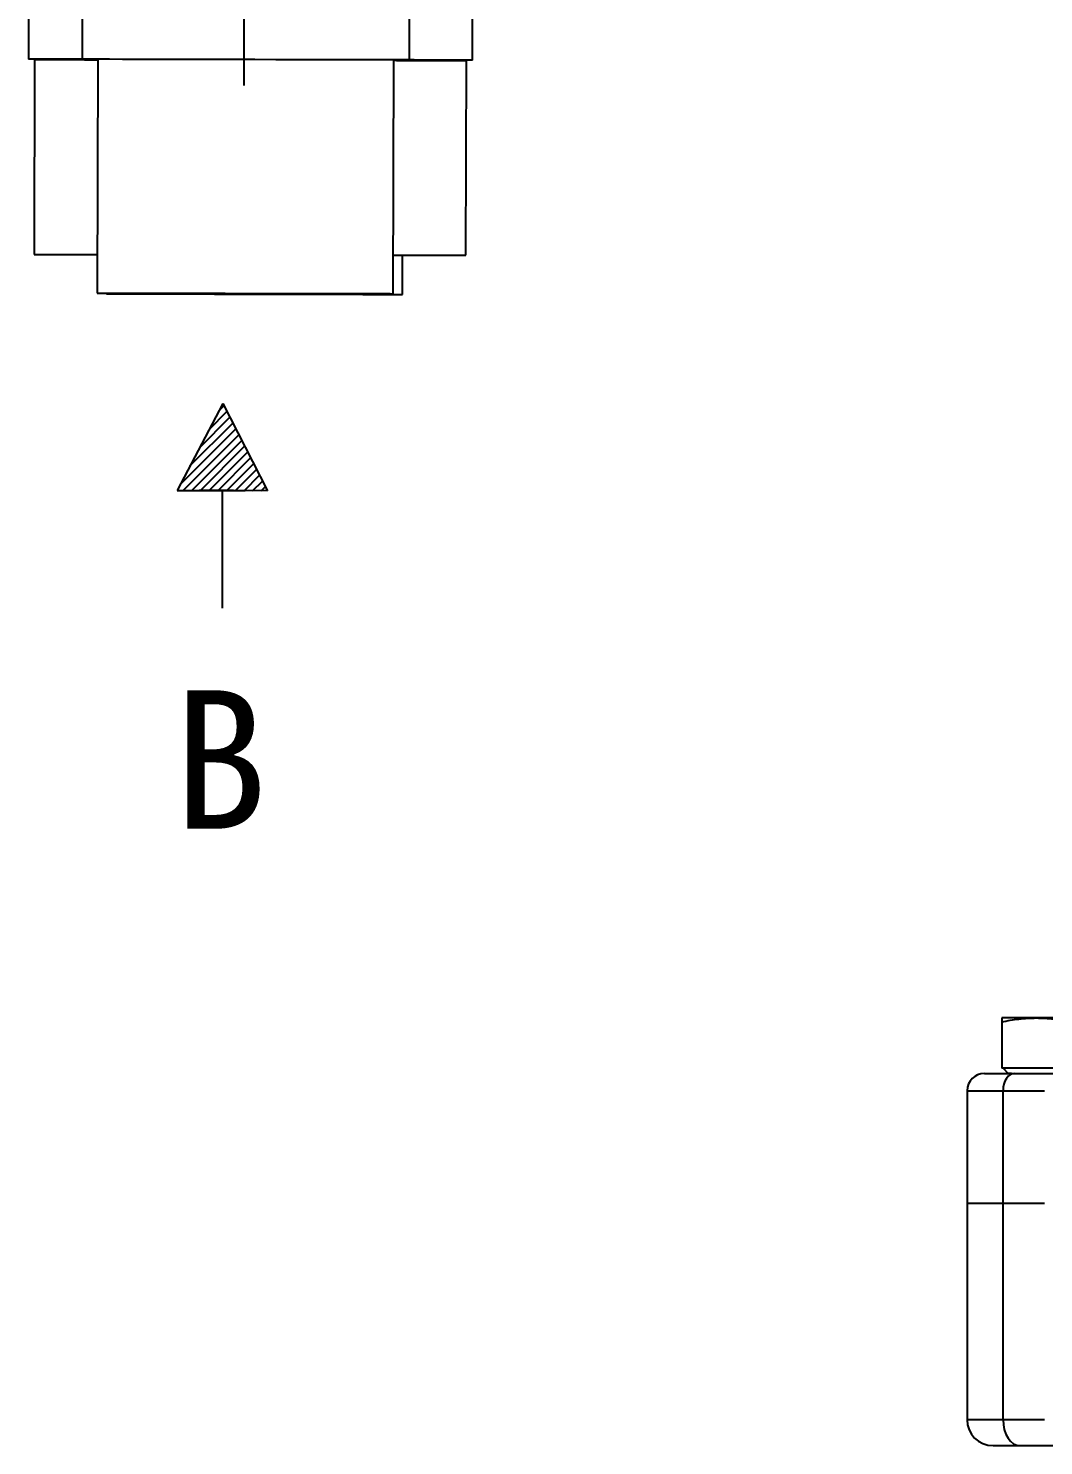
# Model space of a CAD drawing. Header units: millimetres. Extents: x 2448 to 4397, y 790 to 2168.
# Drawn here: x 2841.1 to 2958.3, y 1698.8 to 1862.5 of the extents above; entities that cross this region are included whole.
import ezdxf

# ---------------------------------------------------------------- set-up
doc = ezdxf.new("R2010")
doc.units = ezdxf.units.MM
doc.linetypes.add('AM_ISO08W050', pattern=[18, 12, -1.5, 3, -1.5])
doc.layers.add('AM_7', color=4, linetype='AM_ISO08W050', lineweight=25)
doc.layers.add('文字', color=7, linetype='Continuous', lineweight=13)
doc.layers.add('layer 1', color=7, linetype='Continuous')
doc.styles.add('STYLE1', font='txt.shx', dxfattribs={"width": 0.8, "height": 3, "bigfont": 'hzdx.shx'})

msp = doc.modelspace()

# ---------------------------------------------------------------- hatches: boundary and pattern name
at = {"layer": 'layer 1'}
h = msp.add_hatch(dxfattribs=at)
h.set_pattern_fill('ANSI31', color=256, scale=0.225)
h.set_pattern_definition([(45, (-4254.13436, 3018.7205), (-0.50513941, 0.50513941), [])])
h.paths.add_polyline_path([(2863.537, 1819.156), (2858.258, 1809.121), (2863.469, 1809.121), (2868.68, 1809.05)])

# ---------------------------------------------------------------- linework, layer by layer
at = {"color": 7, "linetype": 'Continuous', "lineweight": 25}
for p, q in [((2847.37, 1900.349), (2847.282, 1858.92)), ((2885.082, 1858.839), (2885.169, 1899.835)), ((2892.368, 1858.824), (2892.404, 1875.804)), ((2841.085, 1866.991), (2841.068, 1858.934)), ((2841.774, 1858.885), (2841.726, 1836.385)), ((2847.011, 1858.921), (2846.957, 1858.873)), ((2849.082, 1858.916), (2849.024, 1831.916)), ((2883.224, 1831.843), (2883.282, 1858.843)), ((2886.968, 1858.788), (2886.968, 1858.835)), ((2891.614, 1836.278), (2891.662, 1858.778)), ((2884.297, 1831.756), (2884.306, 1836.293)), ((2850.097, 1831.914), (2850.097, 1831.829)), ((2957.501, 1748.177), (2953.501, 1748.177)), ((2953.501, 1747.726), (2953.501, 1742.377)), ((2965.501, 1748.177), (2957.501, 1748.177)), ((2961.501, 1742.377), (2953.501, 1742.377)), ((2953.666, 1742.377), (2954.266, 1741.777)), ((2954.629, 1741.777), (2954.266, 1741.777)), ((2949.501, 1739.777), (2949.501, 1726.777)), ((2949.501, 1739.777), (2953.657, 1739.777)), ((2953.657, 1739.777), (2958.46, 1739.777)), ((2953.657, 1726.777), (2953.657, 1739.777)), ((2949.501, 1726.777), (2949.501, 1701.777)), ((2949.501, 1726.777), (2953.657, 1726.777)), ((2953.657, 1701.777), (2953.657, 1726.777)), ((2953.657, 1726.777), (2958.46, 1726.777)), ((2953.657, 1701.777), (2949.501, 1701.777)), ((2958.46, 1701.777), (2953.657, 1701.777)), ((2954.835, 1698.777), (2955.268, 1698.777))]:
    msp.add_line(p, q, dxfattribs=at)
at = {"color": 7, "linetype": 'Continuous', "lineweight": 25, "flags": 128}
for points in [[(2847.282, 1858.92), (2845.688, 1858.924), (2844.171, 1858.927), (2842.939, 1858.93), (2842.009, 1858.932), (2841.392, 1858.933), (2841.096, 1858.934), (2841.068, 1858.934)], [(2846.92, 1858.874), (2845.357, 1858.877), (2844.028, 1858.88), (2842.995, 1858.882), (2842.271, 1858.884), (2841.865, 1858.884), (2841.784, 1858.885), (2842.028, 1858.884), (2842.593, 1858.883), (2843.473, 1858.881), (2844.657, 1858.878), (2846.127, 1858.875), (2847.866, 1858.871), (2849.082, 1858.869)], [(2846.825, 1858.874), (2846.796, 1858.874), (2846.496, 1858.874), (2846.526, 1858.874), (2846.887, 1858.874), (2847.572, 1858.872), (2848.57, 1858.87), (2849.082, 1858.869)], [(2885.082, 1858.839), (2885.008, 1858.839), (2884.633, 1858.84), (2883.949, 1858.842), (2882.966, 1858.844), (2881.7, 1858.846), (2880.174, 1858.85), (2878.412, 1858.853), (2876.444, 1858.858), (2874.304, 1858.862), (2872.028, 1858.867), (2869.653, 1858.872), (2867.22, 1858.877), (2864.769, 1858.883), (2862.342, 1858.888), (2859.979, 1858.893), (2857.721, 1858.898), (2855.605, 1858.902), (2853.667, 1858.906), (2851.94, 1858.91), (2850.452, 1858.913), (2849.228, 1858.916), (2848.29, 1858.918), (2847.652, 1858.919), (2847.326, 1858.92), (2847.282, 1858.92)], [(2883.281, 1858.796), (2883.585, 1858.795), (2885.57, 1858.791), (2887.309, 1858.787), (2888.779, 1858.784), (2889.963, 1858.781), (2890.843, 1858.78), (2891.408, 1858.778), (2891.652, 1858.778), (2891.571, 1858.778), (2891.165, 1858.779), (2890.441, 1858.781), (2889.408, 1858.783), (2888.079, 1858.786), (2886.968, 1858.788)], [(2883.281, 1858.796), (2884.468, 1858.793), (2885.572, 1858.791), (2886.365, 1858.789), (2886.832, 1858.788), (2886.968, 1858.788)], [(2892.368, 1858.824), (2892.312, 1858.824), (2891.959, 1858.825), (2891.286, 1858.826), (2890.301, 1858.828), (2889.018, 1858.831), (2887.452, 1858.834), (2885.624, 1858.838), (2885.082, 1858.84)], [(2841.726, 1836.385), (2841.736, 1836.385), (2841.98, 1836.384), (2842.545, 1836.383), (2843.425, 1836.381), (2844.608, 1836.378), (2846.079, 1836.375), (2847.818, 1836.371), (2849.033, 1836.369)], [(2883.233, 1836.296), (2883.537, 1836.295), (2885.521, 1836.291), (2887.261, 1836.287), (2888.731, 1836.284), (2889.915, 1836.282), (2890.795, 1836.28), (2891.36, 1836.278), (2891.604, 1836.278), (2891.614, 1836.278)], [(2849.024, 1831.916), (2849.064, 1831.916), (2849.382, 1831.916), (2850.011, 1831.914), (2850.941, 1831.912), (2852.154, 1831.91), (2853.627, 1831.906), (2855.332, 1831.903), (2857.239, 1831.899), (2859.311, 1831.894), (2861.51, 1831.89), (2863.795, 1831.885), (2866.124, 1831.88), (2868.452, 1831.875), (2870.737, 1831.87), (2872.937, 1831.865), (2875.009, 1831.861), (2876.915, 1831.857), (2878.621, 1831.853), (2880.094, 1831.85), (2881.307, 1831.847), (2882.236, 1831.845), (2882.866, 1831.844), (2883.184, 1831.843), (2883.224, 1831.843)], [(2850.097, 1831.829), (2850.137, 1831.829), (2850.454, 1831.828), (2851.084, 1831.827), (2852.014, 1831.825), (2853.227, 1831.823), (2854.699, 1831.819), (2856.405, 1831.816), (2858.312, 1831.812), (2860.384, 1831.807), (2862.583, 1831.802), (2864.868, 1831.798), (2867.197, 1831.793), (2869.525, 1831.788), (2871.81, 1831.783), (2874.009, 1831.778), (2876.082, 1831.774), (2877.988, 1831.77), (2879.694, 1831.766), (2881.167, 1831.763), (2882.38, 1831.76), (2883.309, 1831.758), (2883.939, 1831.757), (2884.257, 1831.756), (2884.297, 1831.756)], [(2954.964, 1741.777), (2954.709, 1741.738), (2954.464, 1741.624), (2954.238, 1741.44), (2954.04, 1741.191), (2953.877, 1740.888), (2953.757, 1740.542), (2953.682, 1740.167), (2953.657, 1739.777)], [(2953.657, 1701.777), (2953.695, 1701.191), (2953.806, 1700.629), (2953.988, 1700.11), (2954.231, 1699.655), (2954.529, 1699.282), (2954.868, 1699.005), (2955.236, 1698.834), (2955.618, 1698.777)]]:
    msp.add_lwpolyline(points, dxfattribs=at)
at = {"color": 7, "linetype": 'Continuous', "lineweight": 25}
for centre, radius, start, end in [((2993.913, 1947.354), 88.439, 186.30217, 263.69501), ((2994.021, 1947.354), 89.012, 189.79137, 259.96082), ((2994.019, 1947.35), 89.001, 229.09654, 260.0848), ((2951.501, 1739.777), 2, 90, 180), ((2952.501, 1701.777), 3, 180, 270)]:
    msp.add_arc(centre, radius, start, end, dxfattribs=at)
for points, knots in [([(2953.501, 1747.726), (2954.163, 1747.865), (2954.826, 1747.979), (2956.159, 1748.135), (2956.828, 1748.177), (2957.501, 1748.177)], [0, 0, 0, 0, 0.5, 0.5, 1, 1, 1, 1]), ([(2953.501, 1748.177), (2953.501, 1748.177), (2953.501, 1748.135), (2953.501, 1747.979), (2953.501, 1747.865), (2953.501, 1747.726)], [0, 0, 0, 0, 0.5, 0.5, 1, 1, 1, 1]), ([(2957.501, 1748.177), (2958.174, 1748.177), (2958.844, 1748.135), (2960.177, 1747.979), (2960.84, 1747.865), (2961.501, 1747.726)], [0, 0, 0, 0, 0.5, 0.5, 1, 1, 1, 1]), ([(2951.501, 1741.777), (2951.502, 1741.777), (2951.504, 1741.777), (2951.518, 1741.777), (2951.541, 1741.777), (2951.573, 1741.777), (2951.614, 1741.777), (2951.665, 1741.777), (2951.775, 1741.777), (2951.992, 1741.777), (2952.391, 1741.777), (2952.895, 1741.777), (2953.399, 1741.777), (2953.845, 1741.777), (2954.197, 1741.777), (2954.568, 1741.777), (2954.832, 1741.777), (2954.964, 1741.777)], [0, 0, 0, 0, 0.03538097, 0.0706832, 0.10593909, 0.14118116, 0.176442, 0.21175412, 0.2471499, 0.37354923, 0.50000953, 0.62640887, 0.75286917, 0.81472777, 0.87641946, 0.93811872, 1, 1, 1, 1]), ([(2954.964, 1741.777), (2955.06, 1741.777), (2955.25, 1741.777), (2955.529, 1741.777), (2955.802, 1741.777), (2956.069, 1741.777), (2956.33, 1741.777), (2956.584, 1741.777), (2957.044, 1741.777), (2957.674, 1741.777), (2958.415, 1741.777), (2959.066, 1741.777), (2959.527, 1741.777), (2959.847, 1741.777), (2960.059, 1741.777), (2960.249, 1741.777), (2960.355, 1741.777), (2960.408, 1741.777)], [0, 0, 0, 0, 0.0355348, 0.0710273, 0.1064952, 0.1419563, 0.1774283, 0.212929, 0.248476, 0.3742156, 0.5000052, 0.6257448, 0.7515345, 0.8136891, 0.8757548, 0.9378267, 1, 1, 1, 1])]:
    msp.add_open_spline(points, degree=3, knots=knots, dxfattribs=at)
for points in [[(2952.501, 1698.777), (2952.501, 1698.777), (2953.639, 1698.777), (2955.618, 1698.777)], [(2955.618, 1698.777), (2958.499, 1698.777), (2960.517, 1698.777), (2961.381, 1698.777)]]:
    msp.add_open_spline(points, degree=3, dxfattribs=at)
at = {"layer": 'AM_7'}
msp.add_line((2865.988, 1855.88), (2866.214, 1961.88), dxfattribs=at)
at = {"layer": 'layer 1'}
for p, q in [((2863.537, 1819.156), (2858.258, 1809.121)), ((2863.537, 1819.156), (2868.68, 1809.05)), ((2858.258, 1809.121), (2866.117, 1809.121)), ((2868.68, 1809.05), (2860.821, 1809.157)), ((2863.469, 1809.121), (2863.469, 1795.526))]:
    msp.add_line(p, q, dxfattribs=at)

# ---------------------------------------------------------------- texts
at = {"layer": '文字', "insert": (2863.211, 1778.034), "char_height": 16, "width": 240, "attachment_point": 5, "style": 'STYLE1'}
msp.add_mtext('\\pt176;{\\fSimSun|b0|i0|c134|p2;\\W1;B}', dxfattribs=at)

doc.saveas('drawing.dxf')
